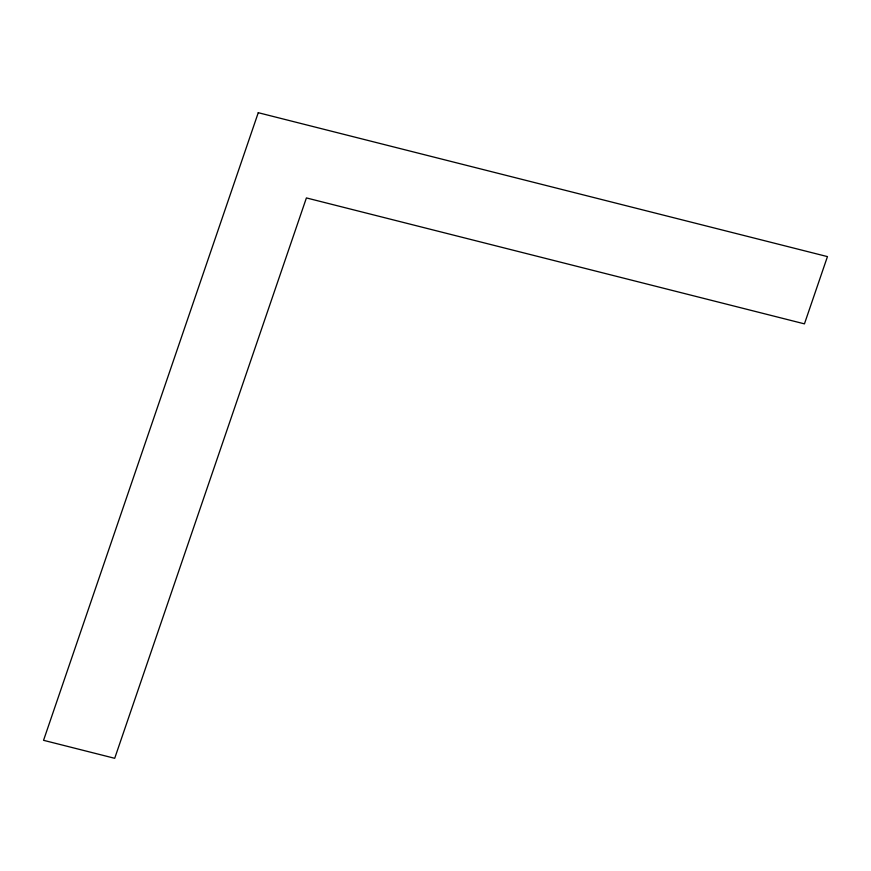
<?xml version="1.0" encoding="UTF-8"?>
<svg xmlns="http://www.w3.org/2000/svg" width="871" height="871" viewBox="0 0 871 871"><rect width="100%" height="100%" fill="white"/><g stroke="black" fill="none" stroke-linecap="round" stroke-linejoin="round"><path stroke-width="1.31" d="M258.262 112.697L43.55 740.317L114.7 758.303L306.407 197.924L804.445 323.86L827.45 256.607L258.262 112.697"/></g></svg>
